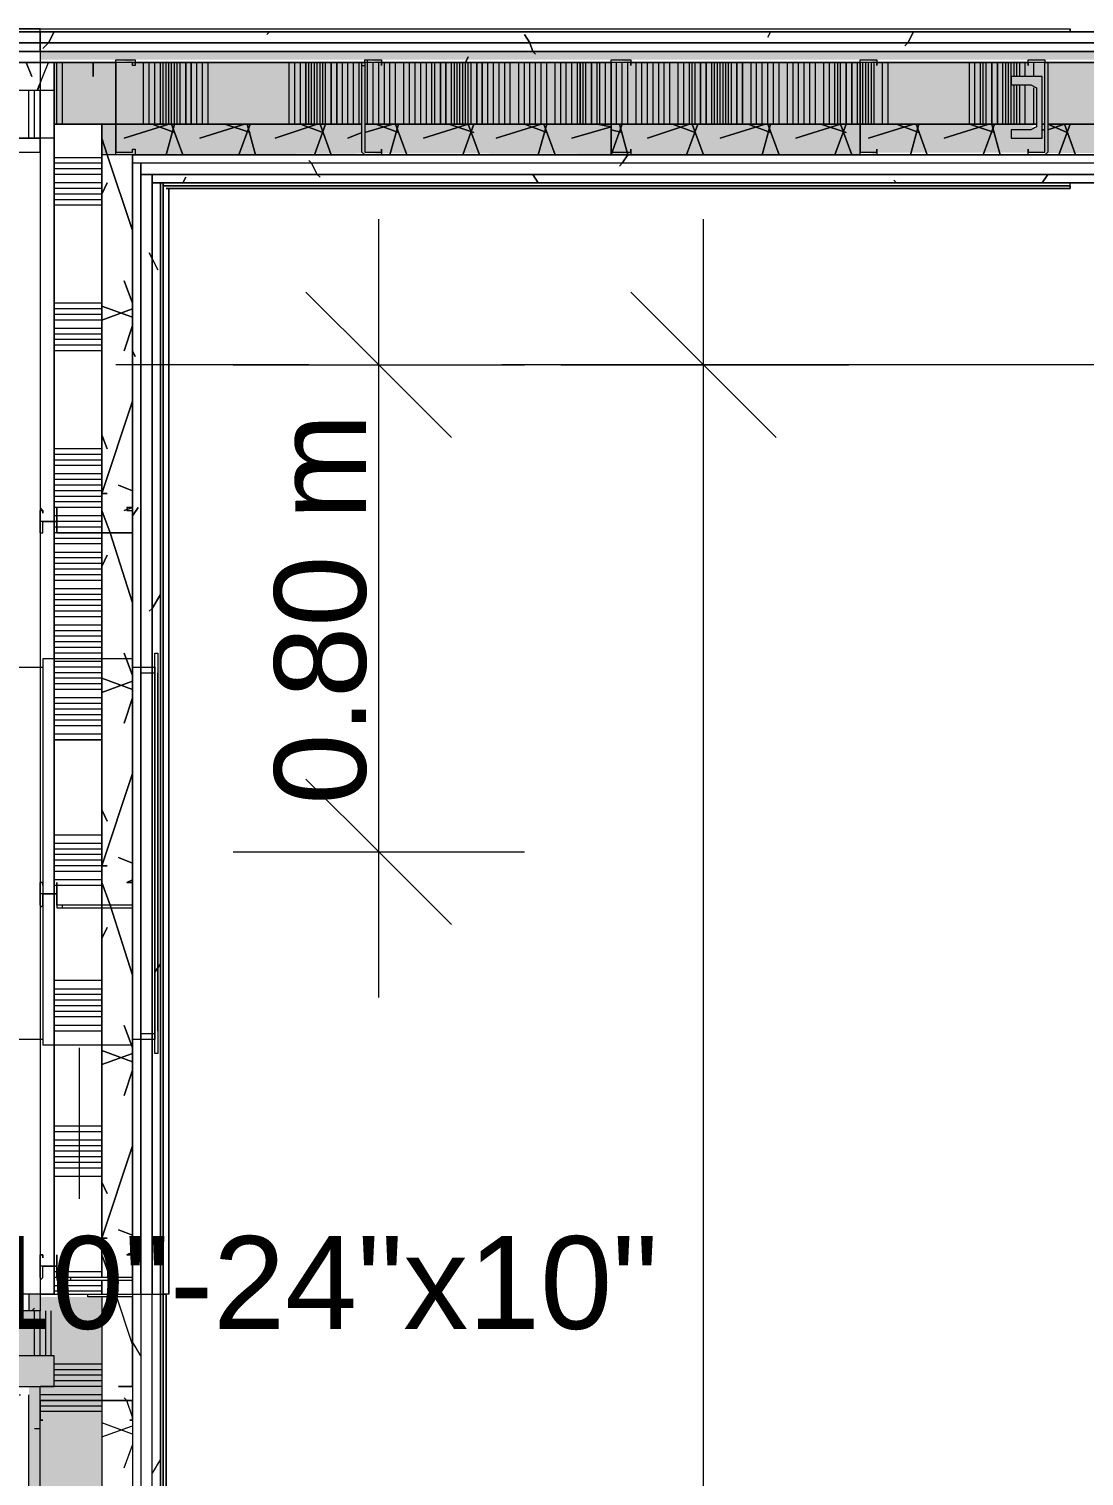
# Model space of a CAD drawing. Header units: metres. Extents: x -2 to 237, y -8 to 52.
# Drawn here: x 21.253 to 22.981, y 30.532 to 32.901 of the extents above; entities that cross this region are included whole.
import ezdxf

# ---------------------------------------------------------------- set-up
doc = ezdxf.new("R2010")
doc.units = ezdxf.units.M
doc.layers.add('HVAC - Ductos', color=5, linetype='Continuous', lineweight=0)
doc.layers.add('PDF2_Text', color=7, linetype='Continuous', lineweight=0)
doc.layers.add('PDF2_Geometry', color=7, linetype='Continuous', lineweight=0, true_color=0xaaaaaa)
doc.layers.add('PDF2_Solid Fills', color=7, linetype='Continuous', lineweight=0, true_color=0xffffff)
doc.styles.add('PDF Helvetica', font='')
doc.styles.get('PDF Helvetica').set_extended_font_data('Helvetica')

msp = doc.modelspace()

# ---------------------------------------------------------------- hatches: boundary and pattern name
at = {"layer": 'PDF2_Solid Fills', "lineweight": 0, "transparency": 33554559}
for points in [[(21.2717, 32.8507), (24.3872, 32.8507), (24.84, 32.8461), (24.8408, 32.8461), (24.8408, 32.8644), (21.2717, 32.8644)], [(24.8134, 32.7453), (24.8134, 32.8461), (21.2946, 32.8461), (21.2946, 32.7453), (22.9028, 32.7453), (22.9028, 32.8095), (22.8615, 32.8095), (22.8615, 32.8232), (22.9119, 32.8232), (22.9119, 32.7453)], [(24.8408, 32.7453), (24.8408, 32.8461), (21.2946, 32.8461), (21.2946, 32.7453), (22.9028, 32.7453), (22.9028, 32.8095), (22.8615, 32.8095), (22.8615, 32.8232), (22.9119, 32.8232), (22.9119, 32.7453)], [(22.8936, 32.7407), (22.8615, 32.7361), (22.8615, 32.7224), (22.9119, 32.7224), (22.9119, 32.8232), (22.8615, 32.8232), (22.8615, 32.8095), (22.9028, 32.8095), (22.9028, 32.7407)], [(21.3725, 32.6949), (21.3954, 32.6995), (21.4, 32.6995), (22.612, 32.6949), (22.6142, 32.6949), (22.6142, 32.6995), (22.6233, 32.6995), (24.7317, 32.6949), (24.7354, 32.6949), (24.7354, 32.7453), (22.9119, 32.7453), (22.9119, 32.7224), (22.8615, 32.7224), (22.8615, 32.7361), (22.8936, 32.7407), (22.9028, 32.7453), (21.3725, 32.7453), (21.3725, 32.6949)], [(21.374, 32.6949), (22.2064, 32.6995), (22.2155, 32.6995), (24.8087, 32.6949), (24.8134, 32.6949), (24.8134, 32.6995), (24.8408, 32.6995), (24.8408, 32.7453), (22.9119, 32.7453), (22.9119, 32.7224), (22.8615, 32.7224), (22.8615, 32.7361), (22.8936, 32.7407), (22.9028, 32.7453), (21.3725, 32.7453), (21.3725, 32.6949)], [(21.2946, 30.679), (21.2717, 30.679), (21.2717, 25.5246), (21.3725, 25.5246), (21.3725, 30.8256), (21.2717, 30.8256), (21.2717, 30.8027), (21.2946, 30.8027)]]:
    msp.add_hatch(color=256, dxfattribs=at).paths.add_polyline_path(points)
h = msp.add_hatch(color=256, dxfattribs=at)
h.paths.add_polyline_path([(21.4229, 32.8461), (21.4229, 32.8507), (21.4, 32.8507)])
h.paths.add_polyline_path([(21.4275, 32.6995), (21.4, 32.6995), (21.4275, 32.6949)])
h = msp.add_hatch(color=256, dxfattribs=at)
h.paths.add_polyline_path([(21.8307, 32.8461), (21.8307, 32.8507), (21.8078, 32.8507)])
h.paths.add_polyline_path([(21.8032, 32.7637), (21.7986, 32.7637), (21.7986, 32.6995)])
h.paths.add_polyline_path([(21.8307, 32.6949), (21.8307, 32.6995), (21.8078, 32.6995)])
h = msp.add_hatch(color=256, dxfattribs=at)
h.paths.add_polyline_path([(22.2155, 32.8507), (22.2384, 32.8461), (22.2384, 32.8507)])
h.paths.add_polyline_path([(22.2384, 32.6995), (22.2155, 32.6995), (22.2384, 32.6949)])
h = msp.add_hatch(color=256, dxfattribs=at)
h.paths.add_polyline_path([(22.6416, 32.8461), (22.6416, 32.8507), (22.6233, 32.8507)])
h.paths.add_polyline_path([(22.6416, 32.6949), (22.6416, 32.6995), (22.6233, 32.6995)])
h = msp.add_hatch(color=256, dxfattribs=at)
h.paths.add_polyline_path([(21.2717, 30.8027), (21.2717, 30.8302), (21.2534, 30.8302), (21.2534, 30.8027)])
h.paths.add_polyline_path([(21.2717, 30.679), (21.2534, 30.679), (21.2534, 25.5246), (21.2717, 25.5246)])
h = msp.add_hatch(color=256, dxfattribs=at)
h.paths.add_polyline_path([(20.6623, 30.7294), (20.6623, 30.8027), (20.6395, 30.8027), (20.6395, 30.7294)])
h.paths.add_polyline_path([(20.6669, 30.8027), (20.6669, 30.7294), (21.2946, 30.7294), (21.2946, 30.8027)])
h = msp.add_hatch(color=256, dxfattribs=at)
h.paths.add_polyline_path([(20.6623, 30.679), (20.6623, 30.7294), (20.5661, 30.7294), (20.5661, 30.679)])
h.paths.add_polyline_path([(20.6669, 30.679), (21.2946, 30.679), (21.2946, 30.7294), (20.6669, 30.7294)])

# ---------------------------------------------------------------- linework, layer by layer
at = {"layer": 'HVAC - Ductos', "lineweight": 0}
for points in [[(21.8261, 31.3158), (21.8261, 32.5895)], [(22.3576, 27.1831), (22.3576, 32.5895)], [(21.7069, 32.4704), (21.8261, 32.3513), (21.9452, 32.2321)], [(22.2385, 32.4704), (22.3576, 32.3513), (22.4767, 32.2321)], [(21.5878, 32.3513), (21.8261, 32.3513), (22.0644, 32.3513)], [(22.1239, 32.3513), (22.3576, 32.3513), (22.5958, 32.3513)], [(21.4366, 31.7099), (21.4366, 31.8473), (21.4596, 31.8473)], [(21.4642, 31.2608), (21.4642, 31.8473)], [(21.7069, 31.6732), (21.8261, 31.5541), (21.9452, 31.435)], [(21.4366, 31.4716), (21.4366, 31.632)], [(21.5878, 31.5541), (21.8261, 31.5541), (22.0644, 31.5541)], [(21.4596, 31.2563), (21.4366, 31.2563), (21.4366, 31.3937)], [(21.3359, 31.2334), (21.3359, 30.9859)]]:
    msp.add_lwpolyline(points, dxfattribs=at)
for points in [[(21.4229, 31.238), (21.4229, 31.8702), (21.2763, 31.8702), (21.2763, 31.238)], [(21.4596, 31.2242), (21.4596, 31.8794), (21.4642, 31.8794), (21.4642, 31.2242)], [(21.1297, 31.8564), (21.2763, 31.8564), (21.2763, 31.2471), (21.1297, 31.2471)], [(21.4229, 31.8564), (21.4596, 31.8564), (21.4596, 31.2471), (21.4229, 31.2471)]]:
    msp.add_lwpolyline(points, close=True, dxfattribs=at)
at = {"layer": 'PDF2_Geometry', "lineweight": 0}
for points in [[(24.8408, 32.8782), (24.8408, 32.8965), (21.2717, 32.8965), (20.6669, 32.8965), (20.4653, 32.8965), (20.1309, 32.8965), (20.1309, 32.7865), (20.4653, 32.7865), (20.4653, 30.6332), (20.6669, 30.6332), (21.2213, 30.6332), (21.2213, 25.5245)], [(24.8408, 32.8965), (21.2946, 32.8965), (21.2717, 32.8965), (21.2717, 32.9011), (20.4608, 32.9011), (20.4608, 32.8965), (20.4608, 32.9011), (21.2717, 32.9011), (22.9578, 32.9011), (22.9578, 32.8965), (21.2717, 32.8965), (20.6669, 32.8965)], [(21.2717, 32.8965), (20.4699, 32.8965), (21.2717, 32.8965)], [(21.2213, 30.6469), (20.6669, 30.6469), (20.4974, 30.6469), (20.4837, 30.6469), (20.4837, 32.8782), (20.4974, 32.8782), (20.6669, 32.8782), (21.2717, 32.8782), (21.2946, 32.8782), (24.8408, 32.8782), (24.8408, 32.8965), (24.8408, 32.9011), (25.9542, 32.9011)], [(24.8408, 32.8782), (21.2717, 32.8782), (21.2717, 32.8644), (24.8408, 32.8644), (21.2717, 32.8644), (21.2717, 32.8461), (21.3954, 32.8461), (21.2946, 32.8461), (21.2717, 32.8461), (21.2946, 32.8461), (21.2946, 32.8003), (21.2717, 32.8003), (21.2075, 32.8003)], [(21.2717, 32.8965), (21.2717, 32.9011)], [(21.2717, 32.9011), (22.9578, 32.9011)], [(22.9578, 32.8965), (21.2717, 32.8965)], [(24.8408, 32.8965), (21.2717, 32.8965), (24.8408, 32.8965)], [(22.9578, 32.8965), (22.9578, 32.9011)], [(22.9578, 32.8965), (24.5201, 32.8965)], [(24.8408, 32.8644), (21.2946, 32.8644), (21.2717, 32.8644), (20.6669, 32.8644), (20.5157, 32.8644), (20.4974, 32.8644), (20.4974, 30.6652), (20.5157, 30.6652), (20.6669, 30.6652), (21.2213, 30.6652), (21.2396, 30.6652)], [(20.9144, 32.8461), (20.5157, 32.8461), (20.5157, 32.8644), (21.2717, 32.8644), (21.2717, 32.8461), (20.951, 32.8461), (21.2717, 32.8461)], [(20.951, 32.8461), (21.2717, 32.8461), (21.2717, 32.8003), (21.2075, 32.8003), (20.9098, 32.8003), (20.6669, 32.8003), (20.6395, 32.8003), (20.5661, 32.8003), (20.5661, 32.6995), (20.5661, 32.8003), (20.6395, 32.8003), (20.6395, 32.6949), (20.6395, 32.2505)], [(21.3954, 32.8461), (21.2946, 32.8461), (21.2946, 32.7453), (21.3954, 32.7453), (21.7986, 32.7453)], [(21.3038, 32.8461), (21.3038, 32.8461)], [(21.3954, 32.8461), (21.3954, 32.8461)], [(21.8032, 32.8461), (21.4229, 32.8461)], [(21.8032, 32.8461), (21.8032, 32.8461)], [(22.2064, 32.8461), (21.8307, 32.8461)], [(21.8307, 32.8415), (21.8307, 32.8415)], [(22.2064, 32.8461), (22.2064, 32.8461)], [(22.6142, 32.8461), (22.2385, 32.8461)], [(22.2385, 32.8415), (22.2385, 32.8415)], [(22.6142, 32.8461), (22.6142, 32.8461)], [(22.8891, 32.8461), (22.6416, 32.8461)], [(22.6416, 32.8415), (22.6416, 32.8415)], [(22.8891, 32.8415), (22.8891, 32.8415)], [(22.9165, 32.8461), (22.9165, 32.8461)], [(23.5488, 32.8461), (22.9165, 32.8461)], [(21.3588, 32.8232), (21.3588, 32.8232)], [(24.8408, 32.6812), (21.4229, 32.6812), (21.4229, 32.6949), (24.5797, 32.6949), (21.3725, 32.6949), (21.3725, 32.7453), (21.3954, 32.7453), (21.7986, 32.7453), (21.3954, 32.7453), (21.3725, 32.7453), (21.3725, 32.6949), (21.3725, 32.6491), (21.3725, 32.0764), (21.3725, 31.467), (21.3725, 30.8576), (21.3725, 31.467), (21.3725, 32.0764), (21.3725, 32.7453), (21.2946, 32.7453), (21.2946, 30.8302), (21.2717, 30.8302), (21.2717, 30.8027), (21.2534, 30.8027), (21.2396, 30.8027)], [(21.8032, 32.7453), (22.2064, 32.7453), (22.6142, 32.7453), (22.9028, 32.7453)], [(22.9119, 32.7453), (22.9165, 32.7453)], [(22.9211, 32.7453), (23.5763, 32.7453)], [(21.2717, 30.8302), (21.2946, 30.8302), (21.2946, 32.6491), (21.2946, 32.7224), (21.2717, 32.7224), (20.9098, 32.7224), (20.6669, 32.7224), (20.6395, 32.7224), (20.6395, 32.6949), (20.6395, 32.2505), (20.6395, 32.6949), (20.6395, 32.7224), (20.6669, 32.7224), (20.6669, 31.0409)], [(21.2946, 30.8302), (21.3725, 30.8302), (21.3725, 30.853), (21.3725, 30.8302), (21.4229, 30.8302), (21.4229, 32.6949), (21.3725, 32.6949), (21.3725, 32.0764), (21.3725, 31.467), (21.3725, 30.8576)], [(21.3954, 32.6995), (21.3954, 32.6995)], [(24.5797, 32.6949), (21.4229, 32.6949), (21.4229, 32.6812), (21.4229, 32.6491), (21.4229, 30.8302)], [(21.8032, 32.6995), (21.8032, 32.6995)], [(21.8307, 32.7041), (21.8307, 32.7041)], [(22.2064, 32.6995), (22.2064, 32.6995)], [(22.2385, 32.7041), (22.2385, 32.7041)], [(22.6142, 32.6995), (22.6142, 32.6995)], [(22.6416, 32.7041), (22.6416, 32.7041)], [(22.8891, 32.7041), (22.8891, 32.7041)], [(22.9165, 32.6995), (22.9165, 32.6995)], [(24.6713, 25.7536), (24.6713, 29.7718), (24.6713, 32.6491), (24.6713, 32.6629), (24.6713, 32.6812), (21.4366, 32.6812), (21.4366, 32.6629), (21.4366, 32.6491), (21.4366, 30.8302), (21.4366, 25.5245)], [(21.455, 25.5245), (21.455, 30.8302), (21.455, 32.6491), (21.455, 32.6629), (24.6576, 32.6629), (24.6576, 32.6491), (24.6576, 29.7718), (24.6576, 25.7536)], [(24.8408, 32.6491), (24.8408, 32.6629), (21.455, 32.6629), (21.455, 32.6491), (24.6851, 32.6491), (21.4687, 32.6491), (24.8362, 32.6491)], [(24.6393, 32.6491), (21.4687, 32.6491), (21.4687, 30.8302), (21.4687, 29.671), (21.4687, 30.8302), (21.4687, 25.5245), (21.4687, 24.7961), (21.4687, 24.7732), (21.4687, 22.9542)], [(21.4687, 25.5245), (21.4687, 30.8302), (21.4733, 30.8302), (21.4733, 32.6491), (24.6393, 32.6491), (24.6393, 29.7718), (24.6393, 25.7536)], [(21.4687, 32.6491), (21.4687, 32.6491)], [(22.9578, 32.6491), (21.4733, 32.6491), (22.9578, 32.6491)], [(21.4733, 30.8302), (21.4733, 32.6491), (21.4733, 30.8302)], [(21.4733, 30.8302), (21.4733, 32.6491), (21.4733, 30.8302), (21.4779, 30.8302), (21.4779, 29.671), (21.4779, 30.8302)], [(22.9578, 32.6491), (21.4733, 32.6491), (22.9578, 32.6491)], [(21.4733, 30.8302), (21.4733, 32.6491), (21.4733, 30.8302)], [(22.9578, 32.6445), (21.4733, 32.6445)], [(21.4824, 30.8302), (21.4779, 30.8302), (21.4733, 30.8302), (21.4733, 32.6445)], [(22.9578, 32.6399), (21.4779, 32.6399), (22.9578, 32.6399), (22.9578, 32.6445), (22.9578, 32.6399), (22.9578, 32.6445), (22.9578, 32.6491), (24.5201, 32.6491)], [(22.9578, 32.6445), (22.9578, 32.6491)], [(22.9578, 32.6445), (22.9578, 32.6445)], [(22.9578, 32.6445), (22.9578, 32.6445)], [(21.4824, 32.6399), (21.4824, 30.8302)], [(22.9578, 32.6399), (21.4824, 32.6399)], [(21.4824, 30.8302), (21.4824, 32.6399)], [(21.4824, 32.6399), (21.4824, 30.8302)], [(22.9578, 32.6399), (22.9578, 32.6399)], [(22.9578, 32.6399), (22.9578, 32.6399)], [(22.9578, 32.6399), (22.9578, 32.6399)], [(22.9578, 32.6399), (22.9578, 32.6399)], [(21.7115, 32.3513), (21.3954, 32.3513)], [(23.2968, 32.3513), (22.0277, 32.3513)], [(21.4138, 32.0764), (21.4184, 32.0764)], [(21.4229, 32.081), (21.4229, 32.081)], [(21.3084, 31.4625), (21.3084, 31.467)], [(21.3221, 30.853), (21.3221, 30.8576)], [(21.3725, 30.853), (21.3725, 30.8302)], [(21.2534, 30.8302), (21.2534, 30.8027)], [(21.3725, 30.8302), (21.3725, 30.8302)], [(21.3725, 30.8302), (21.3725, 30.8302)], [(21.3725, 30.8256), (21.3725, 30.6561), (21.3725, 30.4545), (21.3725, 30.0467), (21.3725, 29.6435)], [(21.4229, 30.8302), (21.4229, 30.8302)], [(21.4229, 30.8302), (21.4229, 30.8302)], [(21.4229, 30.8256), (21.4229, 25.5245), (21.4229, 24.8052), (21.4229, 24.7961), (21.4229, 24.7732), (21.4229, 22.9542)], [(21.4687, 30.8302), (21.4687, 30.8302)], [(21.4687, 29.671), (21.4733, 29.671), (21.4779, 29.671), (21.4733, 29.671), (21.4733, 30.8302), (21.4733, 29.671)], [(21.2213, 30.679), (21.2534, 30.679), (21.2717, 30.679), (21.2946, 30.679), (21.2946, 30.7294), (21.2717, 30.7294), (21.2213, 30.7294)], [(21.2625, 24.9243), (21.2717, 24.9243), (21.2717, 24.8739), (21.2717, 24.9243), (21.2717, 25.5245), (21.2717, 30.679)], [(21.4, 30.679), (21.4, 30.679)], [(21.2717, 22.7389), (20.6669, 22.7389), (20.5157, 22.7389), (20.4974, 22.7389), (20.4974, 24.9381), (20.5157, 24.9381), (20.6669, 24.9381), (21.2213, 24.9381), (21.2396, 24.9381), (21.2534, 24.9381), (21.2534, 25.5245), (21.2534, 30.6652)], [(21.2763, 30.624), (21.2763, 30.624)], [(21.4184, 30.624), (21.4184, 30.624)]]:
    msp.add_lwpolyline(points, dxfattribs=at)
for points in [[(20.4653, 32.8965), (21.2717, 32.8965), (20.4653, 32.8965), (20.4653, 32.8782)], [(21.2717, 32.8782), (21.2717, 32.8965), (20.4837, 32.8965), (20.4837, 32.8782)], [(21.2717, 32.8644), (21.2717, 32.8782), (20.4974, 32.8782), (20.4974, 32.8644)], [(24.8408, 32.8782), (24.8408, 32.8965), (21.2717, 32.8965), (21.2717, 32.8782)], [(21.2075, 32.8461), (21.2075, 32.7728), (21.2075, 32.8461), (21.3588, 32.8461)], [(21.2717, 30.8302), (21.2946, 30.8302), (21.2946, 32.8461), (21.2717, 32.8461)], [(21.3588, 32.8232), (21.3588, 32.8461)], [(21.3954, 32.6949), (21.3954, 32.6995), (21.3954, 32.8461), (21.3954, 32.8507), (21.4275, 32.8507), (21.4275, 32.8415), (21.4229, 32.8415), (21.4229, 32.8461), (21.3954, 32.8461), (21.3954, 32.6995), (21.4229, 32.6995), (21.4229, 32.7041), (21.4275, 32.7041), (21.4275, 32.6949)], [(21.8032, 32.8461), (21.4229, 32.8461)], [(21.8032, 32.6949), (21.7986, 32.6995), (21.7986, 32.8461), (21.8032, 32.8461), (21.8032, 32.8507), (21.8307, 32.8507), (21.8307, 32.8415), (21.8307, 32.8461), (21.8032, 32.8461), (21.8032, 32.6995), (21.8307, 32.6995), (21.8307, 32.7041), (21.8307, 32.6949)], [(22.2064, 32.8461), (21.8307, 32.8461)], [(22.2064, 32.6949), (22.2064, 32.6995), (22.2064, 32.8461), (22.2064, 32.8507), (22.2385, 32.8507), (22.2385, 32.8415), (22.2385, 32.8461), (22.2064, 32.8461), (22.2064, 32.6995), (22.2385, 32.6995), (22.2385, 32.7041), (22.2385, 32.6949)], [(22.6142, 32.8461), (22.2385, 32.8461)], [(22.6142, 32.6949), (22.6142, 32.6995), (22.6142, 32.8461), (22.6142, 32.8507), (22.6416, 32.8507), (22.6416, 32.8415), (22.6416, 32.8461), (22.6142, 32.8461), (22.6142, 32.6995), (22.6416, 32.6995), (22.6416, 32.7041), (22.6416, 32.6949)], [(22.8891, 32.8461), (22.6416, 32.8461)], [(22.9165, 32.8507), (22.9165, 32.8461), (22.9211, 32.8461), (22.9211, 32.6995), (22.9165, 32.6949), (22.8891, 32.6949), (22.8891, 32.7041), (22.8891, 32.6995), (22.9165, 32.6995), (22.9165, 32.8461), (22.8891, 32.8461), (22.8891, 32.8415), (22.8891, 32.8507)], [(23.5488, 32.8461), (22.9165, 32.8461)], [(22.9119, 32.8232), (22.8615, 32.8232), (22.8615, 32.8095), (22.8936, 32.8095), (22.9028, 32.8049), (22.9028, 32.7957), (22.9028, 32.7453), (22.9028, 32.7407), (22.8936, 32.7361), (22.8615, 32.7361), (22.8615, 32.7224), (22.9119, 32.7224)], [(21.2717, 32.7224), (21.2717, 32.8003), (21.2075, 32.8003), (20.9098, 32.8003), (20.6395, 32.8003), (20.6395, 32.7224), (20.9098, 32.7224)], [(21.8032, 32.7453), (22.2064, 32.7453), (22.6142, 32.7453), (22.9028, 32.7453), (22.6142, 32.7453), (22.2064, 32.7453)], [(22.9119, 32.7453), (22.9165, 32.7453)], [(22.9211, 32.7453), (23.5763, 32.7453)], [(21.2717, 32.6995), (21.2717, 32.7224), (20.9098, 32.7224), (20.6669, 32.7224), (20.6669, 32.6995)], [(21.2213, 30.8302), (20.6669, 30.8302), (20.6669, 32.6995), (21.2717, 32.6995), (21.2717, 32.6491), (21.2717, 30.8302)], [(21.4229, 30.8302), (21.4366, 30.8302), (21.4366, 32.6812), (21.4229, 32.6812)], [(24.8408, 32.6812), (21.4366, 32.6812), (21.4366, 32.6629), (24.8408, 32.6629)], [(21.4366, 30.8302), (21.455, 30.8302), (21.455, 32.6629), (21.4366, 32.6629)], [(21.455, 30.8302), (21.4687, 30.8302), (21.4687, 32.6491), (21.455, 32.6491)], [(21.4687, 30.8302), (21.4733, 30.8302), (21.4733, 32.6491), (21.4687, 32.6491)], [(21.4733, 32.6445), (22.9578, 32.6445)], [(22.9578, 32.6445), (22.9578, 32.6399), (21.4824, 32.6399), (21.4824, 30.8302), (21.4779, 30.8302), (21.4733, 30.8302), (21.4733, 32.6445)], [(21.2992, 32.1176), (21.2992, 32.0947), (21.2763, 32.0947), (21.2717, 32.0947), (21.2717, 32.0764), (21.2717, 32.1131), (21.2763, 32.1131), (21.2763, 32.1085), (21.2763, 32.1131), (21.2717, 32.1176), (21.2717, 32.1131), (21.2717, 32.0764), (21.2763, 32.0764), (21.2763, 32.0947), (21.2992, 32.0947), (21.2992, 32.0764), (21.4229, 32.0764), (21.4229, 32.1131), (21.4229, 32.1176), (21.4138, 32.1176), (21.4138, 32.1131), (21.4229, 32.1131), (21.4229, 32.0764), (21.2992, 32.0764)], [(21.2992, 31.5037), (21.2992, 31.4854), (21.2763, 31.4854), (21.2717, 31.4854), (21.2717, 31.467), (21.2717, 31.5037), (21.2763, 31.5037), (21.2763, 31.4991), (21.2763, 31.5037), (21.2717, 31.5037), (21.2717, 31.467), (21.2717, 31.4625), (21.2763, 31.467), (21.2763, 31.4854), (21.2992, 31.4854), (21.2992, 31.467), (21.2992, 31.4625), (21.4229, 31.4625), (21.4229, 31.467), (21.4229, 31.5037), (21.4138, 31.5037), (21.4229, 31.5037), (21.4229, 31.467), (21.2992, 31.467)], [(21.2992, 30.8943), (21.2992, 30.876), (21.2763, 30.876), (21.2717, 30.876), (21.2717, 30.8576), (21.2717, 30.8943), (21.2763, 30.8943), (21.2763, 30.8897), (21.2763, 30.8943), (21.2717, 30.8943), (21.2717, 30.8576), (21.2717, 30.853), (21.2763, 30.8576), (21.2763, 30.876), (21.2992, 30.876), (21.2992, 30.8576), (21.2992, 30.853), (21.4229, 30.853), (21.4229, 30.8576), (21.4229, 30.8943), (21.4138, 30.8943), (21.4229, 30.8943), (21.4229, 30.8576), (21.2992, 30.8576)], [(21.4229, 30.8256), (21.3496, 30.8256), (21.3496, 30.8302), (21.4229, 30.8302), (21.4229, 30.679)], [(21.4, 30.679), (21.4229, 30.679)], [(21.2717, 30.6515), (21.2717, 30.6561), (21.4184, 30.6561), (21.4229, 30.6561), (21.4229, 30.6515), (21.4229, 30.624), (21.4184, 30.624), (21.4229, 30.624), (21.4229, 30.6515), (21.4229, 30.6561), (21.4184, 30.6561), (21.2717, 30.6561), (21.2717, 30.6515), (21.2717, 30.624)], [(21.2763, 30.624), (21.2717, 30.624)]]:
    msp.add_lwpolyline(points, close=True, dxfattribs=at)
at = {"layer": 'PDF2_Geometry', "color": 254, "lineweight": 0, "true_color": 0xeaeaea}
for points in [[(21.2855, 32.8782), (21.2946, 32.8965), (21.2855, 32.8782), (21.2763, 32.869)], [(21.6428, 32.8919), (21.6474, 32.8965)], [(22.0781, 32.8644), (22.0827, 32.8599), (22.0781, 32.8644), (22.0735, 32.8782), (22.0644, 32.8919), (22.0735, 32.8782)], [(22.4629, 32.8874), (22.4675, 32.8965)], [(22.692, 32.8782), (22.7012, 32.8965), (22.692, 32.8782), (22.6874, 32.8736)], [(21.9682, 32.8461), (21.9727, 32.8553)], [(22.2247, 32.6812), (22.2339, 32.6949), (22.2247, 32.6812), (22.2201, 32.6766)], [(21.7115, 32.6857), (21.7161, 32.6812), (21.7253, 32.6629), (21.7299, 32.6583), (21.7253, 32.6629), (21.7161, 32.6812)], [(21.5054, 32.6491), (21.51, 32.6583)], [(22.0781, 32.6629), (22.0872, 32.6491)], [(22.6691, 32.6537), (22.6737, 32.6491)], [(22.9119, 32.6491), (22.9211, 32.6629)], [(21.4504, 32.5346), (21.455, 32.5254), (21.4642, 32.507), (21.455, 32.5254)], [(21.4229, 32.3742), (21.4275, 32.365)], [(21.4229, 32.1039), (21.432, 32.1176)], [(21.4504, 31.9481), (21.455, 31.9526), (21.4687, 31.9756), (21.455, 31.9526)], [(21.4687, 31.4899), (21.4687, 31.4808)], [(21.4596, 31.3571), (21.4687, 31.3708)]]:
    msp.add_lwpolyline(points, close=True, dxfattribs=at)
at = {"layer": 'PDF2_Geometry', "color": 254, "lineweight": 0, "true_color": 0xdddddd}
for points in [[(21.2488, 32.8461), (21.258, 32.8232)], [(21.4824, 32.7453), (21.4092, 32.7224)], [(21.455, 32.7453), (21.4916, 32.7316)], [(21.4916, 32.7453), (21.4779, 32.6949)], [(21.487, 32.7453), (21.5054, 32.6949)], [(21.6062, 32.7453), (21.5329, 32.7224)], [(21.5741, 32.7453), (21.6153, 32.7316)], [(21.6153, 32.7453), (21.597, 32.6949)], [(21.6108, 32.7453), (21.6245, 32.6949)], [(21.7253, 32.7453), (21.6566, 32.7224)], [(21.6978, 32.7453), (21.7345, 32.7316)], [(21.7391, 32.7453), (21.7207, 32.6949)], [(21.7299, 32.7453), (21.7482, 32.6949)], [(21.849, 32.7453), (21.8032, 32.7316)], [(21.8215, 32.7453), (21.8582, 32.7316)], [(21.8582, 32.7453), (21.8444, 32.6949)], [(21.8536, 32.7453), (21.8719, 32.6949)], [(21.9727, 32.7453), (21.8994, 32.7224), (21.9727, 32.7453), (21.991, 32.6949)], [(21.9406, 32.7453), (21.9819, 32.7316)], [(21.9819, 32.7453), (21.9636, 32.6949)], [(22.0918, 32.7453), (22.0185, 32.7224)], [(22.0644, 32.7453), (22.101, 32.7316)], [(22.101, 32.7453), (22.0872, 32.6949)], [(22.0964, 32.7453), (22.1147, 32.6949)], [(22.2064, 32.7407), (22.1422, 32.7224), (22.2064, 32.7407), (22.1835, 32.7453)], [(22.2155, 32.7453), (22.2064, 32.7453)], [(22.2247, 32.7453), (22.2064, 32.6949)], [(22.2064, 32.7361), (22.2247, 32.7316)], [(22.2201, 32.7453), (22.2339, 32.6949)], [(22.3347, 32.7453), (22.2659, 32.7224)], [(22.3071, 32.7453), (22.3438, 32.7316)], [(22.3484, 32.7453), (22.3301, 32.6949)], [(22.3393, 32.7453), (22.3576, 32.6949)], [(22.4584, 32.7453), (22.3851, 32.7224)], [(22.4309, 32.7453), (22.4675, 32.7316)], [(22.4675, 32.7453), (22.4538, 32.6949)], [(22.4629, 32.7453), (22.4813, 32.6949)], [(22.582, 32.7453), (22.5088, 32.7224), (22.582, 32.7453), (22.6004, 32.6949)], [(22.55, 32.7453), (22.5912, 32.7316)], [(22.5912, 32.7453), (22.5729, 32.6949)], [(22.7012, 32.7453), (22.6279, 32.7224)], [(22.6737, 32.7453), (22.7104, 32.7316)], [(22.7104, 32.7453), (22.6966, 32.6949)], [(22.7058, 32.7453), (22.7241, 32.6949)], [(22.8249, 32.7453), (22.7516, 32.7224)], [(22.7929, 32.7453), (22.8341, 32.7316)], [(22.8341, 32.7453), (22.8157, 32.6949)], [(22.8295, 32.7453), (22.8432, 32.6949)], [(22.9165, 32.7361), (22.9119, 32.7361)], [(22.9211, 32.7453), (22.9532, 32.7316)], [(22.9486, 32.7453), (22.9211, 32.7361), (22.9486, 32.7453), (22.9669, 32.6949)], [(22.9578, 32.7453), (22.9395, 32.6949)], [(21.3725, 32.7224), (21.3817, 32.6949), (21.4229, 32.5712), (21.3817, 32.6949)], [(21.7986, 32.7316), (21.7757, 32.7224)], [(21.3817, 32.6491), (21.3725, 32.6308)], [(21.4092, 32.4888), (21.4229, 32.4521)], [(21.3725, 32.4475), (21.4229, 32.4292)], [(21.4229, 32.443), (21.3725, 32.4246)], [(21.4229, 32.4154), (21.4092, 32.3742)], [(21.4229, 32.2917), (21.3725, 32.1405), (21.3817, 32.1405), (21.3725, 32.1405)], [(21.3725, 32.2367), (21.3817, 32.2139)], [(21.4, 32.1543), (21.4229, 32.1451)], [(21.3725, 32.1131), (21.3862, 32.0764), (21.4229, 31.9618), (21.3862, 32.0764)], [(21.4229, 32.1176), (21.4092, 32.1131)], [(21.3817, 32.0397), (21.3725, 32.0214)], [(21.4092, 31.8794), (21.4229, 31.8427)], [(21.3725, 31.8382), (21.4229, 31.8198)], [(21.4229, 31.8336), (21.3725, 31.8152)], [(21.4229, 31.8061), (21.4092, 31.7648)], [(21.4229, 31.6823), (21.3725, 31.5312), (21.3817, 31.5312), (21.3725, 31.5312)], [(21.3725, 31.6228), (21.3817, 31.6045)], [(21.4, 31.5449), (21.4229, 31.5357)], [(21.4229, 31.5083), (21.4138, 31.5037)], [(21.3725, 31.5037), (21.3862, 31.467), (21.4229, 31.3525), (21.3862, 31.467)], [(21.3817, 31.4304), (21.3725, 31.412)], [(21.4092, 31.27), (21.4229, 31.2334)], [(21.3725, 31.2288), (21.4229, 31.2104)], [(21.4229, 31.2242), (21.3725, 31.2059)], [(21.4229, 31.1967), (21.4092, 31.1555)], [(21.4229, 31.073), (21.3725, 30.9218), (21.3817, 30.9218), (21.3725, 30.9218)], [(21.3725, 31.0135), (21.3817, 30.9951)], [(21.4, 30.9355), (21.4229, 30.9264)], [(21.3725, 30.8943), (21.3862, 30.8576)], [(21.4229, 30.8989), (21.4138, 30.8943)], [(21.3862, 30.853), (21.3954, 30.8302)]]:
    msp.add_lwpolyline(points, close=True, dxfattribs=at)
for points in [[(21.2717, 32.8095), (21.2671, 32.8003), (21.2855, 32.8461)], [(21.3725, 30.7981), (21.3817, 30.821)], [(21.4229, 30.7477), (21.3954, 30.8302)], [(21.4229, 30.6286), (21.4138, 30.6561), (21.4092, 30.6606)], [(21.4229, 30.6011), (21.3725, 30.6194)], [(21.3725, 30.5965), (21.4229, 30.6148)], [(21.4092, 30.5461), (21.4229, 30.5827)]]:
    msp.add_lwpolyline(points, dxfattribs=at)
at = {"layer": 'PDF2_Geometry', "color": 254, "lineweight": 0, "true_color": 0xd4d4d4}
for points in [[(21.2992, 32.7453), (21.2992, 32.8461)], [(21.3084, 32.7453), (21.3084, 32.8461)], [(21.4412, 32.7453), (21.4412, 32.8461)], [(21.4504, 32.7453), (21.4504, 32.8461)], [(21.4596, 32.7453), (21.4596, 32.8461)], [(21.4687, 32.7453), (21.4687, 32.8461)], [(21.4733, 32.7453), (21.4733, 32.8461)], [(21.4779, 32.7453), (21.4779, 32.8461)], [(21.4824, 32.7453), (21.4824, 32.8461)], [(21.487, 32.7453), (21.487, 32.8461)], [(21.4916, 32.7453), (21.4916, 32.8461)], [(21.4962, 32.7453), (21.4962, 32.8461)], [(21.5008, 32.7453), (21.5008, 32.8461)], [(21.5283, 32.7453), (21.5283, 32.8461)], [(21.5374, 32.7453), (21.5374, 32.8461)], [(21.5466, 32.7453), (21.5466, 32.8461)], [(21.6795, 32.7453), (21.6795, 32.8461)], [(21.6887, 32.7453), (21.6887, 32.8461)], [(21.6978, 32.7453), (21.6978, 32.8461)], [(21.7115, 32.7453), (21.7115, 32.8461)], [(21.7161, 32.7453), (21.7161, 32.8461)], [(21.7207, 32.7453), (21.7207, 32.8461)], [(21.7253, 32.7453), (21.7253, 32.8461)], [(21.7299, 32.7453), (21.7299, 32.8461)], [(21.7345, 32.7453), (21.7345, 32.8461)], [(21.7391, 32.7453), (21.7391, 32.8461)], [(21.7665, 32.7453), (21.7665, 32.8461)], [(21.7757, 32.7453), (21.7757, 32.8461)], [(21.7849, 32.7453), (21.7849, 32.8461)], [(21.794, 32.7453), (21.794, 32.8461)], [(21.8078, 32.7453), (21.8078, 32.8461)], [(21.8169, 32.7453), (21.8169, 32.8461)], [(21.8261, 32.7453), (21.8261, 32.8461)], [(21.8353, 32.7453), (21.8353, 32.8461)], [(21.8444, 32.7453), (21.8444, 32.8461)], [(21.8536, 32.7453), (21.8536, 32.8461)], [(21.8673, 32.7453), (21.8673, 32.8461)], [(21.8765, 32.7453), (21.8765, 32.8461)], [(21.8857, 32.7453), (21.8857, 32.8461)], [(21.8948, 32.7453), (21.8948, 32.8461)], [(21.904, 32.7453), (21.904, 32.8461)], [(21.9131, 32.7453), (21.9131, 32.8461)], [(21.9177, 32.7453), (21.9177, 32.8461)], [(21.9452, 32.7453), (21.9452, 32.8461)], [(21.9498, 32.7453), (21.9498, 32.8461)], [(21.9544, 32.7453), (21.9544, 32.8461)], [(21.959, 32.7453), (21.959, 32.8461)], [(21.9636, 32.7453), (21.9636, 32.8461)], [(21.9682, 32.7453), (21.9682, 32.8461)], [(21.9727, 32.7453), (21.9727, 32.8461)], [(21.9773, 32.7453), (21.9773, 32.8461)], [(22.0048, 32.7453), (22.0048, 32.8461)], [(22.014, 32.7453), (22.014, 32.8461)], [(22.0231, 32.7453), (22.0231, 32.8461)], [(22.0322, 32.7453), (22.0322, 32.8461)], [(22.0414, 32.7453), (22.0414, 32.8461)], [(22.0552, 32.7453), (22.0552, 32.8461)], [(22.0644, 32.7453), (22.0644, 32.8461)], [(22.0735, 32.7453), (22.0735, 32.8461)], [(22.0827, 32.7453), (22.0827, 32.8461)], [(22.0918, 32.7453), (22.0918, 32.8461)], [(22.101, 32.7453), (22.101, 32.8461)], [(22.1147, 32.7453), (22.1147, 32.8461)], [(22.1239, 32.7453), (22.1239, 32.8461)], [(22.1331, 32.7453), (22.1331, 32.8461)], [(22.1422, 32.7453), (22.1422, 32.8461)], [(22.1514, 32.7453), (22.1514, 32.8461)], [(22.1606, 32.7453), (22.1606, 32.8461)], [(22.1651, 32.7453), (22.1651, 32.8461)], [(22.1835, 32.7453), (22.1835, 32.8461)], [(22.188, 32.7453), (22.188, 32.8461)], [(22.1972, 32.7453), (22.1972, 32.8461)], [(22.2064, 32.7453), (22.2064, 32.8461)], [(22.2155, 32.7453), (22.2155, 32.8461)], [(22.2247, 32.7453), (22.2247, 32.8461)], [(22.2339, 32.7453), (22.2339, 32.8461)], [(22.2476, 32.7453), (22.2476, 32.8461)], [(22.2568, 32.7453), (22.2568, 32.8461)], [(22.2659, 32.7453), (22.2659, 32.8461)], [(22.2751, 32.7453), (22.2751, 32.8461)], [(22.2843, 32.7453), (22.2843, 32.8461)], [(22.2934, 32.7453), (22.2934, 32.8461)], [(22.3026, 32.7453), (22.3026, 32.8461)], [(22.3163, 32.7453), (22.3163, 32.8461)], [(22.3255, 32.7453), (22.3255, 32.8461)], [(22.3347, 32.7453), (22.3347, 32.8461)], [(22.3393, 32.7453), (22.3393, 32.8461)], [(22.3438, 32.7453), (22.3438, 32.8461)], [(22.3713, 32.7453), (22.3713, 32.8461)], [(22.3759, 32.7453), (22.3759, 32.8461)], [(22.3805, 32.7453), (22.3805, 32.8461)], [(22.3851, 32.7453), (22.3851, 32.8461)], [(22.3897, 32.7453), (22.3897, 32.8461)], [(22.3942, 32.7453), (22.3942, 32.8461)], [(22.3988, 32.7453), (22.3988, 32.8461)], [(22.4034, 32.7453), (22.4034, 32.8461)], [(22.4355, 32.7453), (22.4355, 32.8461)], [(22.4446, 32.7453), (22.4446, 32.8461)], [(22.4538, 32.7453), (22.4538, 32.8461)], [(22.4629, 32.7453), (22.4629, 32.8461)], [(22.4721, 32.7453), (22.4721, 32.8461)], [(22.4813, 32.7453), (22.4813, 32.8461)], [(22.495, 32.7453), (22.495, 32.8461)], [(22.5042, 32.7453), (22.5042, 32.8461)], [(22.5134, 32.7453), (22.5134, 32.8461)], [(22.5225, 32.7453), (22.5225, 32.8461)], [(22.5317, 32.7453), (22.5317, 32.8461)], [(22.5408, 32.7453), (22.5408, 32.8461)], [(22.5546, 32.7453), (22.5546, 32.8461)], [(22.5638, 32.7453), (22.5638, 32.8461)], [(22.5729, 32.7453), (22.5729, 32.8461)], [(22.5775, 32.7453), (22.5775, 32.8461)], [(22.582, 32.7453), (22.582, 32.8461)], [(22.6096, 32.7453), (22.6096, 32.8461)], [(22.6187, 32.7453), (22.6187, 32.8461)], [(22.6233, 32.7453), (22.6233, 32.8461)], [(22.6279, 32.7453), (22.6279, 32.8461)], [(22.6325, 32.7453), (22.6325, 32.8461)], [(22.637, 32.7453), (22.637, 32.8461)], [(22.6508, 32.7453), (22.6508, 32.8461)], [(22.66, 32.7453), (22.66, 32.8461)], [(22.7929, 32.7453), (22.7929, 32.8461)], [(22.802, 32.7453), (22.802, 32.8461)], [(22.8111, 32.7453), (22.8111, 32.8461)], [(22.8157, 32.7453), (22.8157, 32.8461)], [(22.8203, 32.7453), (22.8203, 32.8461)], [(22.8478, 32.7453), (22.8478, 32.8461)], [(22.8524, 32.7453), (22.8524, 32.8461)], [(22.857, 32.7453), (22.857, 32.8461)], [(22.8615, 32.7453), (22.8615, 32.8461)], [(22.8661, 32.8232), (22.8661, 32.8461)], [(22.8707, 32.8232), (22.8707, 32.8461)], [(22.8753, 32.8232), (22.8753, 32.8461)], [(22.8845, 32.8232), (22.8845, 32.8461)], [(22.8982, 32.8232), (22.8982, 32.8461)], [(22.8661, 32.7453), (22.8661, 32.8095)], [(22.8707, 32.7453), (22.8707, 32.8095)], [(22.8753, 32.7453), (22.8753, 32.8095)], [(22.8845, 32.7453), (22.8845, 32.8095)], [(21.2534, 32.7224), (21.2534, 32.8003)], [(21.2625, 32.7224), (21.2625, 32.8003)], [(22.8982, 32.7453), (22.8982, 32.8049)], [(21.3725, 32.6903), (21.2946, 32.6903)], [(21.3725, 32.6812), (21.2946, 32.6812)], [(21.3725, 32.672), (21.2946, 32.672)], [(21.3725, 32.6629), (21.2946, 32.6629)], [(21.3725, 32.6491), (21.2946, 32.6491)], [(21.3725, 32.6399), (21.2946, 32.6399)], [(21.3725, 32.6308), (21.2946, 32.6308)], [(21.3725, 32.6216), (21.2946, 32.6216)], [(21.3725, 32.6125), (21.2946, 32.6125)], [(21.3725, 32.4521), (21.2946, 32.4521)], [(21.3725, 32.443), (21.2946, 32.443)], [(21.3725, 32.4338), (21.2946, 32.4338)], [(21.3725, 32.4246), (21.2946, 32.4246)], [(21.3725, 32.4108), (21.2946, 32.4108)], [(21.3725, 32.4017), (21.2946, 32.4017)], [(21.3725, 32.3925), (21.2946, 32.3925)], [(21.3725, 32.3834), (21.2946, 32.3834)], [(21.3725, 32.3742), (21.2946, 32.3742)], [(21.3725, 32.2139), (21.2946, 32.2139)], [(21.3725, 32.2047), (21.2946, 32.2047)], [(21.3725, 32.1955), (21.2946, 32.1955)], [(21.3725, 32.1863), (21.2946, 32.1863)], [(21.3725, 32.1726), (21.2946, 32.1726)], [(21.3725, 32.1635), (21.2946, 32.1635)], [(21.3725, 32.1543), (21.2946, 32.1543)], [(21.3725, 32.1451), (21.2946, 32.1451)], [(21.3725, 32.1359), (21.2946, 32.1359)], [(21.3725, 32.1268), (21.2946, 32.1268)], [(21.3725, 32.1176), (21.2946, 32.1176)], [(21.3725, 32.1039), (21.2946, 32.1039)], [(21.3725, 32.0855), (21.2946, 32.0855)], [(21.3725, 32.0764), (21.2946, 32.0764)], [(21.3725, 32.0947), (21.2992, 32.0947)], [(21.3725, 32.0672), (21.2946, 32.0672)], [(21.3725, 32.0581), (21.2946, 32.0581)], [(21.3725, 32.0443), (21.2946, 32.0443)], [(21.3725, 32.0352), (21.2946, 32.0352)], [(21.3725, 32.026), (21.2946, 32.026)], [(21.3725, 32.0168), (21.2946, 32.0168)], [(21.3725, 32.0077), (21.2946, 32.0077)], [(21.3725, 31.9985), (21.2946, 31.9985)], [(21.3725, 31.9848), (21.2946, 31.9848)], [(21.3725, 31.9756), (21.2946, 31.9756)], [(21.3725, 31.9664), (21.2946, 31.9664)], [(21.3725, 31.9572), (21.2946, 31.9572)], [(21.3725, 31.9481), (21.2946, 31.9481)], [(21.3725, 31.939), (21.2946, 31.939)], [(21.3725, 31.9252), (21.2946, 31.9252)], [(21.3725, 31.916), (21.2946, 31.916)], [(21.3725, 31.9069), (21.2946, 31.9069)], [(21.3725, 31.8977), (21.2946, 31.8977)], [(21.3725, 31.8886), (21.2946, 31.8886)], [(21.3725, 31.8794), (21.2946, 31.8794)], [(21.3725, 31.8656), (21.2946, 31.8656)], [(21.3725, 31.8564), (21.2946, 31.8564)], [(21.3725, 31.8473), (21.2946, 31.8473)], [(21.3725, 31.8382), (21.2946, 31.8382)], [(21.3725, 31.829), (21.2946, 31.829)], [(21.3725, 31.8198), (21.2946, 31.8198)], [(21.3725, 31.8061), (21.2946, 31.8061)], [(21.3725, 31.7969), (21.2946, 31.7969)], [(21.3725, 31.7878), (21.2946, 31.7878)], [(21.3725, 31.7786), (21.2946, 31.7786)], [(21.3725, 31.7694), (21.2946, 31.7694)], [(21.3725, 31.7603), (21.2946, 31.7603)], [(21.3725, 31.7465), (21.2946, 31.7465)], [(21.3725, 31.5815), (21.2946, 31.5815)], [(21.3725, 31.5678), (21.2946, 31.5678)], [(21.3725, 31.5587), (21.2946, 31.5587)], [(21.3725, 31.5495), (21.2946, 31.5495)], [(21.3725, 31.5403), (21.2946, 31.5403)], [(21.3725, 31.5312), (21.2946, 31.5312)], [(21.3725, 31.522), (21.2946, 31.522)], [(21.3725, 31.5083), (21.2946, 31.5083)], [(21.3725, 31.4991), (21.2946, 31.4991)], [(21.3725, 31.3433), (21.2946, 31.3433)], [(21.3725, 31.3296), (21.2946, 31.3296)], [(21.3725, 31.3204), (21.2946, 31.3204)], [(21.3725, 31.3112), (21.2946, 31.3112)], [(21.3725, 31.3021), (21.2946, 31.3021)], [(21.3725, 31.2929), (21.2946, 31.2929)], [(21.3725, 31.2838), (21.2946, 31.2838)], [(21.3725, 31.27), (21.2946, 31.27)], [(21.3725, 31.2608), (21.2946, 31.2608)], [(21.3725, 31.1051), (21.2946, 31.1051)], [(21.3725, 31.0959), (21.2946, 31.0959)], [(21.3725, 31.0822), (21.2946, 31.0822)], [(21.3725, 31.073), (21.2946, 31.073)], [(21.3725, 31.0639), (21.2946, 31.0639)], [(21.3725, 31.0547), (21.2946, 31.0547)], [(21.3725, 31.0455), (21.2946, 31.0455)], [(21.3725, 31.0363), (21.2946, 31.0363)], [(21.3725, 31.0226), (21.2946, 31.0226)], [(21.3725, 30.8668), (21.2946, 30.8668)], [(21.3725, 30.8576), (21.2946, 30.8576)], [(21.3725, 30.8439), (21.2946, 30.8439)], [(21.3725, 30.8348), (21.2946, 30.8348)], [(21.2625, 30.7294), (21.2625, 30.8027)], [(21.2717, 30.7294), (21.2717, 30.8027)], [(21.2809, 30.7294), (21.2809, 30.8027)], [(21.29, 30.7294), (21.29, 30.8027)], [(21.3725, 30.7156), (21.2946, 30.7156)], [(21.3725, 30.7064), (21.2946, 30.7064)], [(21.3725, 30.679), (21.2717, 30.679)], [(21.3725, 30.6973), (21.2946, 30.6973)], [(21.3725, 30.6882), (21.2946, 30.6882)], [(21.3725, 30.6652), (21.2717, 30.6652)], [(21.3725, 30.6561), (21.2717, 30.6561)], [(21.3725, 30.6469), (21.2717, 30.6469)], [(21.3725, 30.6378), (21.2717, 30.6378)]]:
    msp.add_lwpolyline(points, dxfattribs=at)
for points in [[(21.51, 32.8461), (21.51, 32.7453)], [(21.5191, 32.8461), (21.5191, 32.7453)], [(21.7069, 32.8461), (21.7069, 32.7453)], [(21.7482, 32.8461), (21.7482, 32.7453)], [(21.7573, 32.8461), (21.7573, 32.7453)], [(21.9269, 32.8461), (21.9269, 32.7453)], [(21.936, 32.8461), (21.936, 32.7453)], [(21.9864, 32.8461), (21.9864, 32.7453)], [(21.9956, 32.8461), (21.9956, 32.7453)], [(22.156, 32.8461), (22.156, 32.7453)], [(22.1743, 32.8461), (22.1743, 32.7453)], [(22.353, 32.8461), (22.353, 32.7453)], [(22.3621, 32.8461), (22.3621, 32.7453)], [(22.4125, 32.8461), (22.4125, 32.7453)], [(22.4217, 32.8461), (22.4217, 32.7453)], [(22.5912, 32.8461), (22.5912, 32.7453)], [(22.6004, 32.8461), (22.6004, 32.7453)], [(22.8295, 32.8461), (22.8295, 32.7453)], [(22.8387, 32.8461), (22.8387, 32.7453)], [(21.2946, 31.7374), (21.3725, 31.7374)]]:
    msp.add_lwpolyline(points, close=True, dxfattribs=at)
at = {"layer": 'PDF2_Geometry', "color": 254, "lineweight": 0, "true_color": 0xd2d2d2}
for points in [[(21.7986, 32.8415), (21.8032, 32.8415)], [(21.8078, 32.8461), (21.8078, 32.8507)], [(22.6142, 32.7682), (22.6142, 32.7682)], [(22.2064, 32.7407), (22.2064, 32.7453)]]:
    msp.add_lwpolyline(points, dxfattribs=at)
at = {"layer": 'PDF2_Geometry', "color": 254, "lineweight": 0, "true_color": 0xeaeaea}
for points in [[(21.8536, 32.6491), (21.8536, 32.6491)], [(21.8536, 32.6491), (21.8536, 32.6491)], [(21.4687, 32.333), (21.4687, 32.333)], [(21.4687, 32.333), (21.4687, 32.333)], [(21.4687, 32.0306), (21.4687, 32.0306)], [(21.4687, 32.0306), (21.4687, 32.0306)], [(21.4687, 31.6228), (21.4687, 31.6228)], [(21.4687, 31.6228), (21.4687, 31.6228)], [(21.4687, 31.2196), (21.4687, 31.2196)], [(21.4687, 31.2196), (21.4687, 31.2196)], [(21.4687, 30.9127), (21.4687, 30.9127)], [(21.4687, 30.9127), (21.4687, 30.9127)], [(21.2625, 30.8073), (21.258, 30.8027)], [(21.4366, 30.7294), (21.4229, 30.7523)], [(21.2625, 30.6103), (21.2717, 30.6103)], [(21.4687, 30.5599), (21.455, 30.5369)]]:
    msp.add_lwpolyline(points, dxfattribs=at)

# ---------------------------------------------------------------- texts
at = {"layer": 'PDF2_Text', "lineweight": 0, "insert": (21.731, 31.6312), "char_height": 0.15002, "attachment_point": 4, "rotation": 90, "style": 'PDF Helvetica'}
msp.add_mtext('0.80 m', dxfattribs=at)
at = {"layer": 'PDF2_Text', "lineweight": 0, "insert": (20.402, 30.8481), "char_height": 0.151898, "attachment_point": 4, "style": 'PDF Helvetica'}
msp.add_mtext('FD-24"x10"-24"x10"', dxfattribs=at)

doc.saveas('drawing.dxf')
